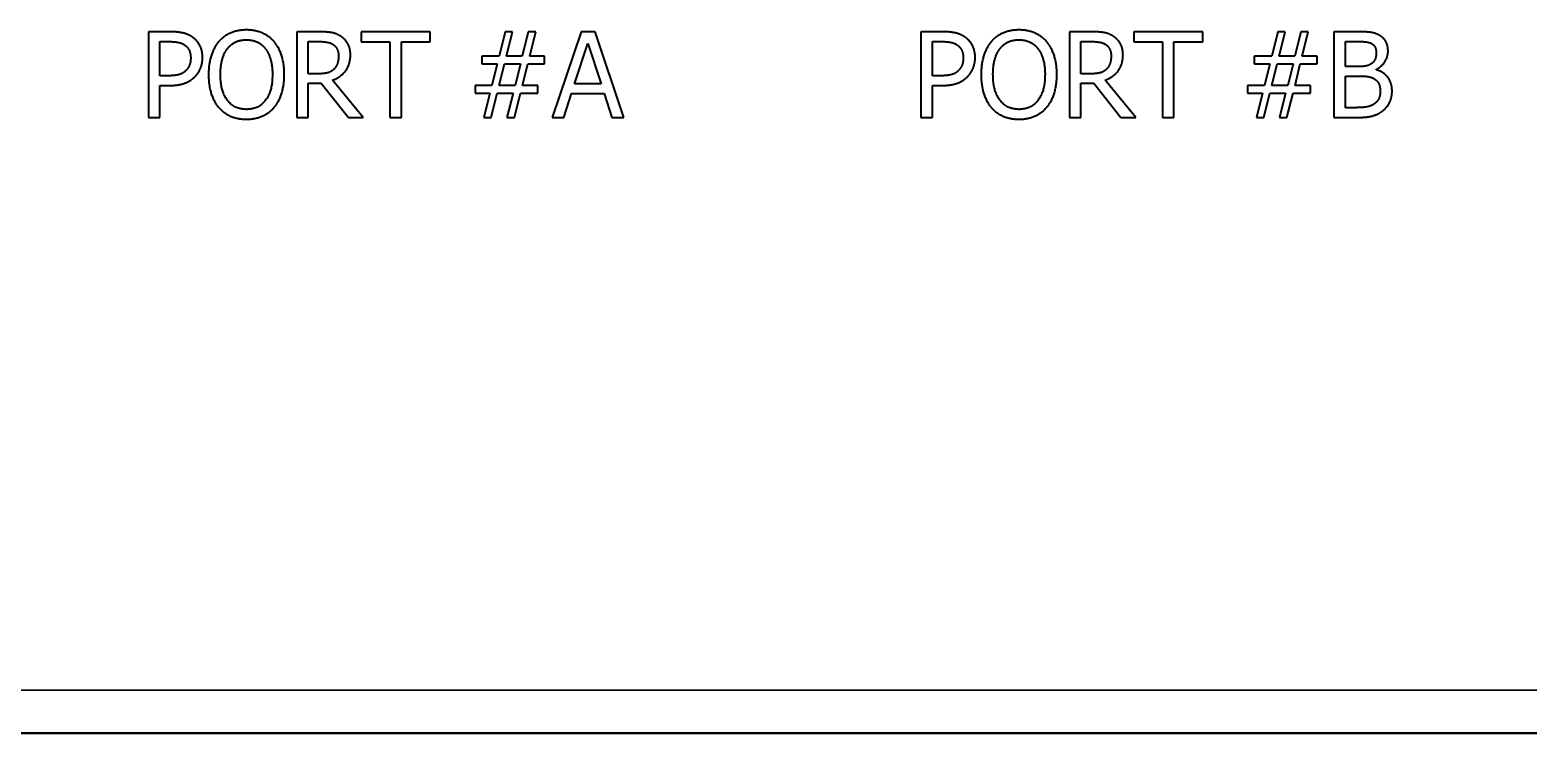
# Model space of a CAD drawing. Header units: millimetres. Extents: x 0 to 1682, y 0 to 1188.
# Drawn here: x 1320.6 to 1390.5, y 408 to 440.8 of the extents above; entities that cross this region are included whole.
import ezdxf

# ---------------------------------------------------------------- set-up
doc = ezdxf.new("R2010")
doc.units = ezdxf.units.MM
doc.header["$LTSCALE"] = 2
doc.layers.add('가시적인 것(ISO)', color=3, linetype='Continuous', lineweight=40)
doc.layers.add('가시적인 좁은 것(ISO)', color=3, linetype='Continuous', lineweight=35)

msp = doc.modelspace()

# ---------------------------------------------------------------- linework, layer by layer
at = {"layer": '가시적인 것(ISO)'}
for p, q in [((1326.104, 440.745), (1326.104, 436.745)), ((1327.109, 440.745), (1326.104, 440.745)), ((1333.031, 440.745), (1333.031, 436.745)), ((1334.062, 440.745), (1333.031, 440.745)), ((1336.036, 440.745), (1336.036, 440.272)), ((1339.252, 440.745), (1336.036, 440.745)), ((1339.252, 440.272), (1339.252, 440.745)), ((1342.756, 440.745), (1342.474, 439.611)), ((1343.103, 440.745), (1342.756, 440.745)), ((1342.82, 439.611), (1343.103, 440.745)), ((1343.835, 440.745), (1343.553, 439.611)), ((1344.182, 440.745), (1343.835, 440.745)), ((1343.9, 439.611), (1344.182, 440.745)), ((1346.295, 440.745), (1344.947, 436.745)), ((1346.95, 440.745), (1346.295, 440.745)), ((1348.299, 436.745), (1346.95, 440.745)), ((1362.159, 440.745), (1362.159, 436.745)), ((1363.164, 440.745), (1362.159, 440.745)), ((1369.086, 440.745), (1369.086, 436.745)), ((1370.117, 440.745), (1369.086, 440.745)), ((1372.091, 440.745), (1372.091, 440.272)), ((1375.307, 440.745), (1372.091, 440.745)), ((1375.307, 440.272), (1375.307, 440.745)), ((1378.811, 440.745), (1378.529, 439.611)), ((1379.158, 440.745), (1378.811, 440.745)), ((1378.876, 439.611), (1379.158, 440.745)), ((1379.89, 440.745), (1379.608, 439.611)), ((1380.237, 440.745), (1379.89, 440.745)), ((1379.955, 439.611), (1380.237, 440.745)), ((1381.433, 440.745), (1381.433, 436.745)), ((1382.493, 440.745), (1381.433, 440.745)), ((1326.636, 438.69), (1326.636, 440.285)), ((1326.636, 440.285), (1327.077, 440.285)), ((1333.563, 438.781), (1333.563, 440.285)), ((1333.563, 440.285), (1334.091, 440.285)), ((1336.036, 440.272), (1337.378, 440.272)), ((1337.378, 440.272), (1337.378, 436.745)), ((1337.91, 440.272), (1339.252, 440.272)), ((1337.91, 436.745), (1337.91, 440.272)), ((1345.994, 438.317), (1346.61, 440.2)), ((1346.61, 440.2), (1347.229, 438.317)), ((1362.691, 438.69), (1362.691, 440.285)), ((1362.691, 440.285), (1363.132, 440.285)), ((1369.618, 438.781), (1369.618, 440.285)), ((1369.618, 440.285), (1370.146, 440.285)), ((1372.091, 440.272), (1373.433, 440.272)), ((1373.433, 440.272), (1373.433, 436.745)), ((1373.965, 440.272), (1375.307, 440.272)), ((1373.965, 436.745), (1373.965, 440.272)), ((1381.965, 439.121), (1381.965, 440.291)), ((1381.965, 440.291), (1382.474, 440.291)), ((1341.663, 439.611), (1341.663, 439.247)), ((1342.474, 439.611), (1341.663, 439.611)), ((1341.663, 439.247), (1342.38, 439.247)), ((1342.38, 439.247), (1342.137, 438.239)), ((1342.477, 438.233), (1342.726, 439.254)), ((1342.726, 439.254), (1343.469, 439.254)), ((1343.553, 439.611), (1342.82, 439.611)), ((1343.469, 439.254), (1343.219, 438.233)), ((1343.563, 438.239), (1343.806, 439.247)), ((1343.806, 439.247), (1344.594, 439.247)), ((1344.594, 439.611), (1343.9, 439.611)), ((1344.594, 439.247), (1344.594, 439.611)), ((1377.718, 439.611), (1377.718, 439.247)), ((1378.529, 439.611), (1377.718, 439.611)), ((1377.718, 439.247), (1378.435, 439.247)), ((1378.435, 439.247), (1378.192, 438.239)), ((1378.532, 438.233), (1378.782, 439.254)), ((1378.782, 439.254), (1379.524, 439.254)), ((1379.608, 439.611), (1378.876, 439.611)), ((1379.524, 439.254), (1379.274, 438.233)), ((1379.618, 438.239), (1379.861, 439.247)), ((1379.861, 439.247), (1380.649, 439.247)), ((1380.649, 439.611), (1379.955, 439.611)), ((1380.649, 439.247), (1380.649, 439.611)), ((1382.568, 439.121), (1381.965, 439.121)), ((1326.999, 438.69), (1326.636, 438.69)), ((1334.03, 438.781), (1333.563, 438.781)), ((1336.127, 436.745), (1334.704, 438.486)), ((1363.054, 438.69), (1362.691, 438.69)), ((1370.085, 438.781), (1369.618, 438.781)), ((1372.182, 436.745), (1370.759, 438.486)), ((1381.965, 437.199), (1381.965, 438.677)), ((1381.965, 438.677), (1382.568, 438.677)), ((1383.397, 438.969), (1383.397, 438.988)), ((1326.636, 438.236), (1327.086, 438.236)), ((1326.636, 436.745), (1326.636, 438.236)), ((1333.563, 438.337), (1334.172, 438.337)), ((1333.563, 436.745), (1333.563, 438.337)), ((1334.172, 438.337), (1335.436, 436.745)), ((1341.349, 438.239), (1341.349, 437.876)), ((1342.137, 438.239), (1341.349, 438.239)), ((1341.349, 437.876), (1342.043, 437.876)), ((1342.043, 437.876), (1341.761, 436.745)), ((1342.107, 436.745), (1342.389, 437.876)), ((1342.389, 437.876), (1343.122, 437.876)), ((1343.219, 438.233), (1342.477, 438.233)), ((1343.122, 437.876), (1342.84, 436.745)), ((1343.187, 436.745), (1343.469, 437.876)), ((1343.469, 437.876), (1344.279, 437.876)), ((1344.279, 438.239), (1343.563, 438.239)), ((1344.279, 437.876), (1344.279, 438.239)), ((1345.485, 436.745), (1345.848, 437.863)), ((1345.848, 437.863), (1347.375, 437.863)), ((1347.229, 438.317), (1345.994, 438.317)), ((1347.375, 437.863), (1347.738, 436.745)), ((1362.691, 438.236), (1363.141, 438.236)), ((1362.691, 436.745), (1362.691, 438.236)), ((1369.618, 438.337), (1370.227, 438.337)), ((1369.618, 436.745), (1369.618, 438.337)), ((1370.227, 438.337), (1371.491, 436.745)), ((1377.404, 438.239), (1377.404, 437.876)), ((1378.192, 438.239), (1377.404, 438.239)), ((1377.404, 437.876), (1378.098, 437.876)), ((1378.098, 437.876), (1377.816, 436.745)), ((1378.162, 436.745), (1378.444, 437.876)), ((1378.444, 437.876), (1379.177, 437.876)), ((1379.274, 438.233), (1378.532, 438.233)), ((1379.177, 437.876), (1378.895, 436.745)), ((1379.242, 436.745), (1379.524, 437.876)), ((1379.524, 437.876), (1380.334, 437.876)), ((1380.334, 438.239), (1379.618, 438.239)), ((1380.334, 437.876), (1380.334, 438.239)), ((1382.396, 437.199), (1381.965, 437.199)), ((1326.104, 436.745), (1326.636, 436.745)), ((1333.031, 436.745), (1333.563, 436.745)), ((1335.436, 436.745), (1336.127, 436.745)), ((1337.378, 436.745), (1337.91, 436.745)), ((1341.761, 436.745), (1342.107, 436.745)), ((1342.84, 436.745), (1343.187, 436.745)), ((1344.947, 436.745), (1345.485, 436.745)), ((1347.738, 436.745), (1348.299, 436.745)), ((1362.159, 436.745), (1362.691, 436.745)), ((1369.086, 436.745), (1369.618, 436.745)), ((1371.491, 436.745), (1372.182, 436.745)), ((1373.433, 436.745), (1373.965, 436.745)), ((1377.816, 436.745), (1378.162, 436.745)), ((1378.895, 436.745), (1379.242, 436.745)), ((1381.433, 436.745), (1382.581, 436.745)), ((1275.512, 407.995), (1491.512, 407.995)), ((1491.512, 407.995), (1275.512, 407.995))]:
    msp.add_line(p, q, dxfattribs=at)
for points in [[(1328.156, 440.495), (1327.965, 440.628), (1327.466, 440.745), (1327.109, 440.745)], [(1328.632, 439.539), (1328.632, 439.873), (1328.38, 440.343), (1328.156, 440.495)], [(1330.678, 440.829), (1330.276, 440.829), (1329.624, 440.554), (1329.391, 440.288)], [(1331.968, 440.288), (1331.741, 440.544), (1331.086, 440.829), (1330.678, 440.829)], [(1335.08, 440.534), (1334.869, 440.67), (1334.406, 440.745), (1334.062, 440.745)], [(1335.534, 439.659), (1335.534, 439.974), (1335.291, 440.398), (1335.08, 440.534)], [(1364.211, 440.495), (1364.02, 440.628), (1363.521, 440.745), (1363.164, 440.745)], [(1364.688, 439.539), (1364.688, 439.873), (1364.435, 440.343), (1364.211, 440.495)], [(1366.733, 440.829), (1366.331, 440.829), (1365.679, 440.554), (1365.446, 440.288)], [(1368.023, 440.288), (1367.796, 440.544), (1367.141, 440.829), (1366.733, 440.829)], [(1371.135, 440.534), (1370.924, 440.67), (1370.461, 440.745), (1370.117, 440.745)], [(1371.589, 439.659), (1371.589, 439.974), (1371.346, 440.398), (1371.135, 440.534)], [(1383.543, 440.583), (1383.349, 440.69), (1382.921, 440.745), (1382.493, 440.745)], [(1383.958, 439.844), (1383.958, 440.097), (1383.761, 440.47), (1383.543, 440.583)], [(1327.077, 440.285), (1327.326, 440.285), (1327.663, 440.217), (1327.79, 440.132)], [(1327.79, 440.132), (1327.936, 440.035), (1328.078, 439.73), (1328.078, 439.523)], [(1329.391, 440.288), (1329.161, 440.012), (1328.911, 439.247), (1328.911, 438.745)], [(1329.466, 438.745), (1329.466, 439.134), (1329.634, 439.75), (1329.793, 439.954)], [(1329.793, 439.954), (1329.958, 440.168), (1330.393, 440.369), (1330.681, 440.369)], [(1330.681, 440.369), (1330.96, 440.369), (1331.407, 440.162), (1331.566, 439.954)], [(1331.566, 439.954), (1331.722, 439.753), (1331.893, 439.141), (1331.893, 438.745)], [(1332.448, 438.745), (1332.448, 439.244), (1332.195, 440.022), (1331.968, 440.288)], [(1334.091, 440.285), (1334.312, 440.285), (1334.613, 440.223), (1334.726, 440.149)], [(1334.726, 440.149), (1334.856, 440.061), (1334.979, 439.792), (1334.979, 439.617)], [(1363.132, 440.285), (1363.381, 440.285), (1363.718, 440.217), (1363.845, 440.132)], [(1363.845, 440.132), (1363.991, 440.035), (1364.133, 439.73), (1364.133, 439.523)], [(1365.446, 440.288), (1365.216, 440.012), (1364.966, 439.247), (1364.966, 438.745)], [(1365.521, 438.745), (1365.521, 439.134), (1365.689, 439.75), (1365.848, 439.954)], [(1365.848, 439.954), (1366.013, 440.168), (1366.448, 440.369), (1366.736, 440.369)], [(1366.736, 440.369), (1367.015, 440.369), (1367.462, 440.162), (1367.621, 439.954)], [(1367.621, 439.954), (1367.777, 439.753), (1367.949, 439.141), (1367.949, 438.745)], [(1368.503, 438.745), (1368.503, 439.244), (1368.25, 440.022), (1368.023, 440.288)], [(1370.146, 440.285), (1370.367, 440.285), (1370.668, 440.223), (1370.782, 440.149)], [(1370.782, 440.149), (1370.911, 440.061), (1371.034, 439.792), (1371.034, 439.617)], [(1382.474, 440.291), (1382.756, 440.291), (1383.07, 440.259), (1383.2, 440.188)], [(1383.404, 439.769), (1383.404, 439.581), (1383.303, 439.332), (1383.18, 439.254)], [(1383.2, 440.188), (1383.307, 440.126), (1383.404, 439.912), (1383.404, 439.769)], [(1383.397, 438.988), (1383.66, 439.115), (1383.958, 439.562), (1383.958, 439.844)], [(1328.078, 439.523), (1328.078, 439.332), (1327.971, 439.05), (1327.851, 438.93)], [(1328.282, 438.651), (1328.448, 438.813), (1328.632, 439.28), (1328.632, 439.539)], [(1334.704, 438.486), (1335.086, 438.628), (1335.534, 439.222), (1335.534, 439.659)], [(1334.979, 439.617), (1334.979, 439.41), (1334.869, 439.098), (1334.752, 438.988)], [(1364.133, 439.523), (1364.133, 439.332), (1364.026, 439.05), (1363.906, 438.93)], [(1364.338, 438.651), (1364.503, 438.813), (1364.688, 439.28), (1364.688, 439.539)], [(1370.759, 438.486), (1371.141, 438.628), (1371.589, 439.222), (1371.589, 439.659)], [(1371.034, 439.617), (1371.034, 439.41), (1370.924, 439.098), (1370.808, 438.988)], [(1383.18, 439.254), (1383.054, 439.173), (1382.817, 439.121), (1382.568, 439.121)], [(1327.851, 438.93), (1327.722, 438.794), (1327.323, 438.69), (1326.999, 438.69)], [(1327.086, 438.236), (1327.514, 438.236), (1328.075, 438.447), (1328.282, 438.651)], [(1328.911, 438.745), (1328.911, 438.252), (1329.158, 437.471), (1329.388, 437.205)], [(1330.681, 437.121), (1330.127, 437.121), (1329.466, 437.957), (1329.466, 438.745)], [(1331.893, 438.745), (1331.893, 437.957), (1331.235, 437.121), (1330.681, 437.121)], [(1331.968, 437.205), (1332.201, 437.471), (1332.448, 438.259), (1332.448, 438.745)], [(1334.752, 438.988), (1334.626, 438.862), (1334.26, 438.781), (1334.03, 438.781)], [(1363.906, 438.93), (1363.777, 438.794), (1363.378, 438.69), (1363.054, 438.69)], [(1363.141, 438.236), (1363.569, 438.236), (1364.13, 438.447), (1364.338, 438.651)], [(1364.966, 438.745), (1364.966, 438.252), (1365.213, 437.471), (1365.443, 437.205)], [(1366.736, 437.121), (1366.182, 437.121), (1365.521, 437.957), (1365.521, 438.745)], [(1367.949, 438.745), (1367.949, 437.957), (1367.291, 437.121), (1366.736, 437.121)], [(1368.023, 437.205), (1368.256, 437.471), (1368.503, 438.259), (1368.503, 438.745)], [(1370.808, 438.988), (1370.681, 438.862), (1370.315, 438.781), (1370.085, 438.781)], [(1382.568, 438.677), (1382.843, 438.677), (1383.141, 438.638), (1383.268, 438.573)], [(1383.268, 438.573), (1383.462, 438.47), (1383.592, 438.178), (1383.592, 437.951)], [(1384.146, 437.974), (1384.146, 438.356), (1383.754, 438.871), (1383.397, 438.969)], [(1383.592, 437.951), (1383.592, 437.74), (1383.453, 437.474), (1383.303, 437.367)], [(1383.731, 437.069), (1383.919, 437.218), (1384.146, 437.675), (1384.146, 437.974)], [(1329.388, 437.205), (1329.624, 436.936), (1330.273, 436.661), (1330.678, 436.661)], [(1330.678, 436.661), (1331.07, 436.661), (1331.722, 436.927), (1331.968, 437.205)], [(1365.443, 437.205), (1365.679, 436.936), (1366.328, 436.661), (1366.733, 436.661)], [(1366.733, 436.661), (1367.125, 436.661), (1367.777, 436.927), (1368.023, 437.205)], [(1383.303, 437.367), (1383.148, 437.264), (1382.746, 437.199), (1382.396, 437.199)], [(1382.581, 436.745), (1382.989, 436.745), (1383.504, 436.894), (1383.731, 437.069)]]:
    msp.add_open_spline(points, degree=2, dxfattribs=at)
at = {"layer": '가시적인 좁은 것(ISO)'}
msp.add_line((1275.512, 409.995), (1491.512, 409.995), dxfattribs=at)

doc.saveas('drawing.dxf')
